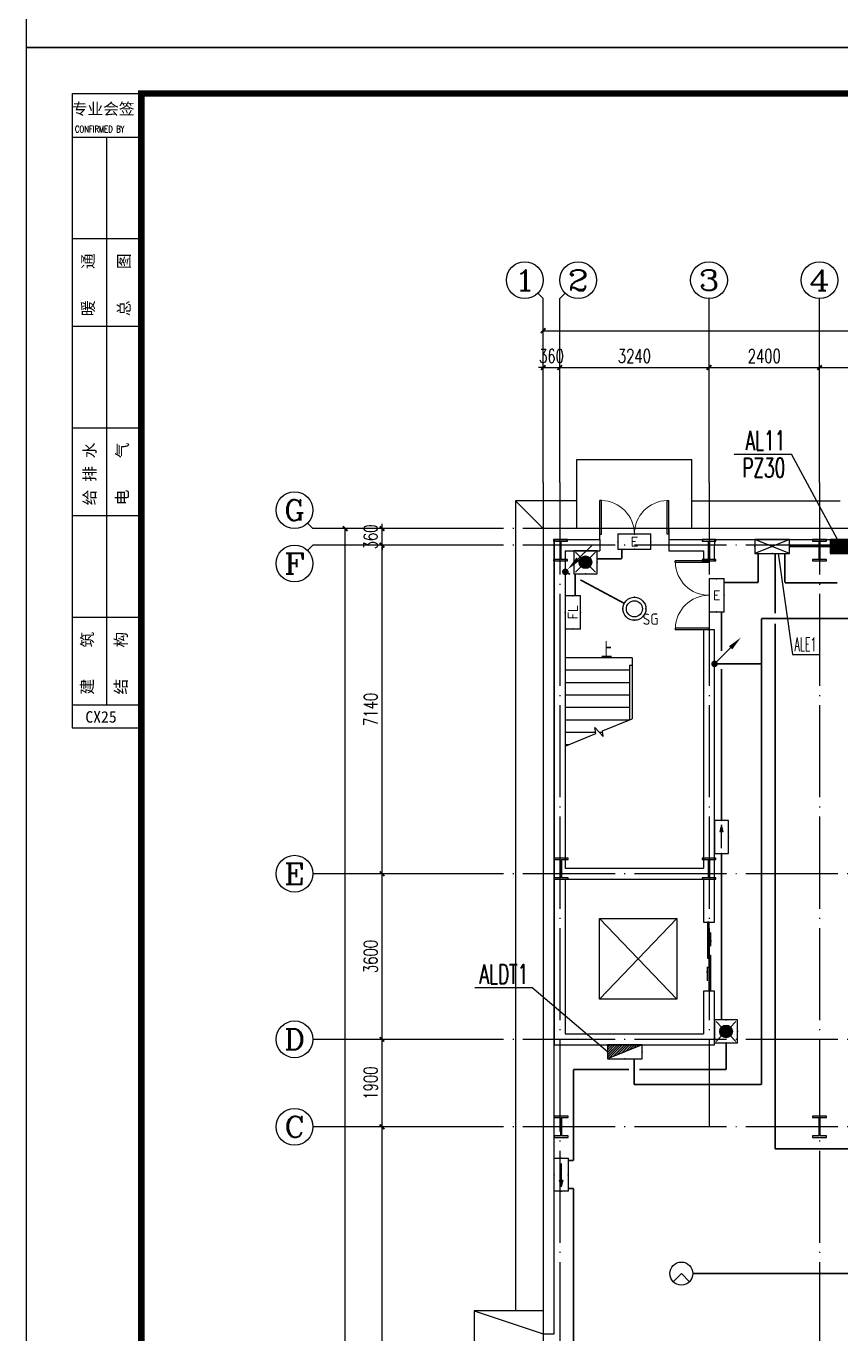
# Model space of a CAD drawing. Extents: x -55118 to 386282, y -631686 to -470886.
# Drawn here: x -34118 to -16428, y -600240 to -571821 of the extents above; entities that cross this region are included whole.
import ezdxf
from ezdxf.enums import TextEntityAlignment as Align

# ---------------------------------------------------------------- set-up
doc = ezdxf.new("R2010")
doc.units = 0
doc.header["$LTSCALE"] = 1000
doc.header["$MEASUREMENT"] = 0
doc.linetypes.add('DOTE', pattern=[2.42, 2, -0.2, 0.02, -0.2])
doc.layers.get('0').update_dxf_attribs({"linetype": 'CONTINUOUS'})
doc.layers.get('Defpoints').update_dxf_attribs({"linetype": 'CONTINUOUS'})
for name, color, linetype in [('AXIS', 3, 'CONTINUOUS'), ('AXIS_TEXT', 7, 'CONTINUOUS'), ('DIM-箱柜', 7, 'CONTINUOUS'), ('DIM_SYMB', 3, 'CONTINUOUS'), ('DOTE', 253, 'DOTE'), ('EQUIP-照明', 3, 'CONTINUOUS'), ('EQUIP-箱柜', 3, 'CONTINUOUS'), ('LWIRE', 4, 'CONTINUOUS'), ('STAIR', 2, 'CONTINUOUS'), ('WALL', 6, 'CONTINUOUS'), ('WINDOW', 4, 'CONTINUOUS'), ('WIRE-照明', 4, 'CONTINUOUS'), ('勒脚', 50, 'CONTINUOUS'), ('图框', 4, 'CONTINUOUS')]:
    doc.layers.add(name, color=color, linetype=linetype)
doc.styles.add('_TCH_AXIS', font='COMPLEX', dxfattribs={"bigfont": 'GBCBIG'})
doc.styles.add('_TCH_DIM', font='SIMPLEX', dxfattribs={"bigfont": 'GBCBIG'})
doc.styles.add('_TCH_DIM_T3', font='SIMPLEX', dxfattribs={"width": 0.705882, "bigfont": 'GBCBIG'})
doc.styles.add('_TCH_LABEL', font='COMPLEX', dxfattribs={"bigfont": 'GBCBIG'})
doc.styles.add('_TEL_DIM', font='SIMPLEX', dxfattribs={"width": 0.8, "height": 3.5, "bigfont": 'HZTXT'})
doc.styles.add('COMPLEX', font='COMPLEX')
doc.styles.add('iIcon2', font='')
doc.styles.add('MIMI-TKWZ', font='romanc.shx', dxfattribs={"width": 0.75, "oblique": 15, "bigfont": 'bigfont.shx'})
doc.styles.get("Standard").update_dxf_attribs({"font": 'GBENOR', "bigfont": 'GBCBIG'})
doc.styles.get('iIcon2').set_extended_font_data('SimSun')
doc.dimstyles.new('_TCH_ARCH&&100', dxfattribs={"dimtxt": 297.5, "dimasz": 100, "dimexe": 250, "dimexo": 300, "dimgap": 100, "dimtad": 1, "dimdec": 0, "dimzin": 0, "dimdsep": 46, "dimtxsty": '_TCH_DIM_T3', "dimblk": 'ARCHTICK', "dimcen": 0.09, "dimclrt": 7, "dimazin": 2, "dimtfac": 1, "dimtdec": 0, "dimtix": 1, "dimtmove": 2, "dimatfit": 3, "dimfxl": 0, "dimtolj": 1, "dimtzin": 0, "dimarcsym": 0})

# ---------------------------------------------------------------- blocks, each defined once
blk = doc.blocks.new('钢柱')
blk.add_hatch(color=256).paths.add_polyline_path([(4275, 9436), (4140, 9436), (4140, 9466), (4440, 9466), (4440, 9436), (4305, 9436), (4305, 9036), (4440, 9036), (4440, 9006), (4140, 9006), (4140, 9036), (4275, 9036)])
blk.add_lwpolyline([(4275, 9436), (4140, 9436), (4140, 9466), (4440, 9466), (4440, 9436), (4305, 9436), (4305, 9036), (4440, 9036), (4440, 9006), (4140, 9006), (4140, 9036), (4275, 9036), (4275, 9436), (4140, 9436)])
blk = doc.blocks.new('*X20')
at = {"color": 0}
for p, q in [((-250, 33), (-83, 200)), ((-250, 68), (-118, 200)), ((-250, 104), (-154, 200)), ((-250, 139), (-189, 200)), ((-250, 174), (-224, 200)), ((-247, 0), (-47, 200)), ((-212, 0), (-12, 200)), ((-177, 0), (23, 200)), ((-141, 0), (59, 200)), ((-106, 0), (94, 200)), ((-71, 0), (129, 200)), ((-35, 0), (165, 200)), ((0, 0), (200, 200)), ((35, 0), (235, 200)), ((71, 0), (250, 179)), ((106, 0), (250, 144)), ((141, 0), (250, 109)), ((177, 0), (250, 73)), ((212, 0), (250, 38)), ((247, 0), (250, 3))]:
    blk.add_line(p, q, dxfattribs=at)
blk = doc.blocks.new('$equip$00001421')
for p, q in [((0.75, 0.6), (-0.75, 0.6)), ((-0.75, 0.6), (-0.75, 0)), ((0.75, 0), (0.75, 0.6)), ((-0.75, 0), (0.75, 0))]:
    blk.add_line(p, q)
at = {"const_width": 0.6}
blk.add_lwpolyline([(-0.75, 0.3), (0.75, 0.3)], dxfattribs=at)
for p in [(0, 0.6), (-0.75, 0.3), (0, 0), (0.75, 0.3)]:
    blk.add_point(p)
at = {"xscale": 0.00300000000061118, "yscale": 0.00300000000061118, "zscale": 0.00300000000061118}
blk.add_blockref('*X20', (0, 0), dxfattribs=at)
at = {"style": '_TCH_LABEL', "flags": 9}
blk.add_attdef('A', (0, 0), '', height=0.00002, dxfattribs=at)
blk = doc.blocks.new('$equip$00001176')
for q in [(-0.354, -0.354), (0.354, -0.354)]:
    blk.add_line((0, 0), q)
blk.add_circle((0, 0), 0.5)
at = {"style": '_TCH_LABEL', "flags": 9}
blk.add_attdef('A', (0, 0), '', height=0.00002, dxfattribs=at)
blk = doc.blocks.new('$equip$00002604')
blk.add_hatch(color=256).paths.add_polyline_path([(0.275, 0.5, 1), (-0.274, 0.5, 1)])
for p, q in [((-0.429, 0.929), (-0.194, 0.694)), ((0.194, 0.694), (0.429, 0.929)), ((-0.429, 0.071), (-0.194, 0.306)), ((0.194, 0.306), (0.429, 0.071))]:
    blk.add_line(p, q)
at = {"const_width": 0.04}
blk.add_lwpolyline([(-0.5, 1), (-0.5, 0), (0.5, 0), (0.5, 1), (-0.5, 1), (-0.5, 0)], dxfattribs=at)
blk.add_lwpolyline([(-0.5, 1), (-0.5, 0), (0.5, 0), (0.5, 1)], close=True)
blk.add_circle((0, 0.5), 0.275)
for p in [(0, 1), (-0.5, 0.5), (0, 0), (0.5, 0.5)]:
    blk.add_point(p)
at = {"color": 7, "style": '_TEL_DIM', "flags": 1}
blk.add_attdef('A', text='', height=0.000025, dxfattribs=at).set_placement((0, 0), align=Align.MIDDLE_CENTER)
blk = doc.blocks.new('$equip$00002540')
blk.add_hatch(color=256).paths.add_polyline_path([(0.24, 0.372), (0.24, 0.228), (0.528, 0.3)])
for p, q in [((-0.72, 0.6), (-0.72, 0)), ((0.72, 0.6), (-0.72, 0.6)), ((0.72, 0), (0.72, 0.6)), ((-0.72, 0), (0.72, 0)), ((0.24, 0.372), (0.24, 0.228)), ((0.528, 0.3), (0.24, 0.372)), ((0.24, 0.228), (0.528, 0.3))]:
    blk.add_line(p, q)
at = {"color": 7}
blk.add_line((-0.48, 0.3), (0.48, 0.3), dxfattribs=at)
at = {"const_width": 0.04}
blk.add_lwpolyline([(-0.72, 0.6), (-0.72, 0), (0.72, 0), (0.72, 0.6), (-0.72, 0.6), (-0.72, 0)], dxfattribs=at)
for p in [(0, 0.6), (-0.72, 0.3), (0, 0), (0.72, 0.3)]:
    blk.add_point(p)
at = {"color": 7, "style": '_TEL_DIM', "flags": 1}
blk.add_attdef('A', text='', height=0.00002, dxfattribs=at).set_placement((0, 0), align=Align.MIDDLE_CENTER)
blk = doc.blocks.new('$equip$00002534')
for p, q in [((-0.72, 0.66), (-0.72, 0)), ((0.72, 0.66), (-0.72, 0.66)), ((0.72, 0), (0.72, 0.66)), ((-0.72, 0), (0.72, 0))]:
    blk.add_line(p, q)
at = {"const_width": 0.04}
blk.add_lwpolyline([(-0.72, 0.66), (-0.72, 0), (0.72, 0), (0.72, 0.66), (-0.72, 0.66), (-0.72, 0)], dxfattribs=at)
for p in [(0, 0.66), (-0.72, 0.33), (0, 0), (0.72, 0.33)]:
    blk.add_point(p)
at = {"color": 7, "style": '_TEL_DIM'}
blk.add_attdef('$TEXT$', text='', height=0.4, dxfattribs=at).set_placement((0, 0.33), align=Align.MIDDLE_CENTER)
at = {"color": 7, "style": '_TEL_DIM', "flags": 1}
blk.add_attdef('A', text='', height=0.00002, dxfattribs=at).set_placement((0, 0), align=Align.MIDDLE_CENTER)
blk = doc.blocks.new('*X29')
at = {"color": 0}
for p, q in [((35, 0), (226, 190)), ((-247, 0), (-246, 2)), ((-212, 0), (-187, 25)), ((-177, 0), (-128, 49)), ((-141, 0), (-69, 72)), ((-106, 0), (-10, 96)), ((-71, 0), (49, 120)), ((-35, 0), (108, 143)), ((0, 0), (167, 167)), ((71, 0), (250, 179)), ((106, 0), (250, 144)), ((141, 0), (250, 109)), ((177, 0), (250, 73)), ((212, 0), (250, 38)), ((247, 0), (250, 3))]:
    blk.add_line(p, q, dxfattribs=at)
blk = doc.blocks.new('$equip$00001425')
for p, q in [((-0.75, 0), (0.75, 0.6)), ((0.75, 0.6), (-0.75, 0.6)), ((-0.75, 0.6), (-0.75, 0)), ((0.75, 0), (0.75, 0.6)), ((-0.75, 0), (0.75, 0))]:
    blk.add_line(p, q)
for p in [(0, 0.6), (-0.75, 0.3), (0, 0), (0.75, 0.3)]:
    blk.add_point(p)
blk.add_solid([(-0.75, 0), (0.75, 0), (0.75, 0.6)])
at = {"xscale": 0.00300000000061118, "yscale": 0.00300000000061118, "zscale": 0.00300000000061118}
blk.add_blockref('*X29', (0, 0), dxfattribs=at)
at = {"style": '_TCH_LABEL', "flags": 9}
blk.add_attdef('A', (0, 0), '', height=0.00002, dxfattribs=at)
blk = doc.blocks.new('$TelecSys$00000079')
for p, q in [((0.7, 0.7), (0, 0)), ((0.104, 0.104), (0.104, 0.104)), ((-0.104, -0.104), (-0.104, -0.104))]:
    blk.add_line(p, q)
at = {"const_width": 0.142}
blk.add_lwpolyline([(-0.071, 0, 1), (0.071, 0, 1)], format="xyb", close=True, dxfattribs=at)
blk.add_solid([(0.63, 0.77), (0.77, 0.63), (1.15, 1.15)])
at = {"width": 0.8, "flags": 9}
blk.add_attdef('A', (0, 0), '', height=0.00002, dxfattribs=at)
blk = doc.blocks.new('_ArchTick')
at = {"color": 0, "linetype": 'ByBlock', "const_width": 0.4}
blk.add_lwpolyline([(-0.5, -0.5), (0.5, 0.5)], dxfattribs=at)
blk = doc.blocks.new('*D149')
at = {"layer": 'AXIS', "color": 0, "lineweight": -2}
for p, q in [((-22890, -581440), (-22890, -578990)), ((-22530, -581440), (-22530, -578990)), ((-22890, -579240), (-22990, -579240)), ((-22890, -579240), (-22530, -579240)), ((-22530, -579240), (-22430, -579240))]:
    blk.add_line(p, q, dxfattribs=at)
at = {"layer": 'Defpoints', "color": 0}
for p in [(-22530, -579240), (-22890, -581740), (-22530, -581740)]:
    blk.add_point(p, dxfattribs=at)
at = {"layer": 'AXIS', "color": 0, "lineweight": -2, "xscale": 100, "yscale": 100, "zscale": 100}
blk.add_blockref('_ArchTick', (-22890, -579240), dxfattribs=at)
at = {"layer": 'AXIS', "color": 0, "lineweight": -2, "xscale": 100, "yscale": 100, "zscale": 100, "rotation": 180}
blk.add_blockref('_ArchTick', (-22530, -579240), dxfattribs=at)
at = {"layer": 'AXIS', "color": 7, "insert": (-22710, -578991), "char_height": 297.5, "attachment_point": 5, "style": '_TCH_DIM_T3'}
blk.add_mtext('\\A1;360', dxfattribs=at)
blk = doc.blocks.new('*D150')
at = {"layer": 'AXIS', "color": 0, "lineweight": -2}
for p, q in [((-22530, -581440), (-22530, -578990)), ((-19290, -581440), (-19290, -578990)), ((-22530, -579240), (-19290, -579240))]:
    blk.add_line(p, q, dxfattribs=at)
at = {"layer": 'Defpoints', "color": 0}
for p in [(-19290, -579240), (-22530, -581740), (-19290, -581740)]:
    blk.add_point(p, dxfattribs=at)
at = {"layer": 'AXIS', "color": 0, "lineweight": -2, "xscale": 100, "yscale": 100, "zscale": 100, "rotation": 180}
blk.add_blockref('_ArchTick', (-22530, -579240), dxfattribs=at)
at = {"layer": 'AXIS', "color": 0, "lineweight": -2, "xscale": 100, "yscale": 100, "zscale": 100}
blk.add_blockref('_ArchTick', (-19290, -579240), dxfattribs=at)
at = {"layer": 'AXIS', "color": 7, "insert": (-20910, -578991), "char_height": 297.5, "attachment_point": 5, "style": '_TCH_DIM_T3'}
blk.add_mtext('\\A1;3240', dxfattribs=at)
blk = doc.blocks.new('*D151')
at = {"layer": 'AXIS', "color": 0, "lineweight": -2}
for p, q in [((-19290, -581440), (-19290, -578990)), ((-16890, -581440), (-16890, -578990)), ((-19290, -579240), (-16890, -579240))]:
    blk.add_line(p, q, dxfattribs=at)
at = {"layer": 'Defpoints', "color": 0}
for p in [(-16890, -579240), (-19290, -581740), (-16890, -581740)]:
    blk.add_point(p, dxfattribs=at)
at = {"layer": 'AXIS', "color": 0, "lineweight": -2, "xscale": 100, "yscale": 100, "zscale": 100, "rotation": 180}
blk.add_blockref('_ArchTick', (-19290, -579240), dxfattribs=at)
at = {"layer": 'AXIS', "color": 0, "lineweight": -2, "xscale": 100, "yscale": 100, "zscale": 100}
blk.add_blockref('_ArchTick', (-16890, -579240), dxfattribs=at)
at = {"layer": 'AXIS', "color": 7, "insert": (-18090, -578991), "char_height": 297.5, "attachment_point": 5, "style": '_TCH_DIM_T3'}
blk.add_mtext('\\A1;2400', dxfattribs=at)
blk = doc.blocks.new('*D152')
at = {"layer": 'AXIS', "color": 0, "lineweight": -2}
for p, q in [((-16890, -581440), (-16890, -578990)), ((-10890, -581440), (-10890, -578990)), ((-16890, -579240), (-10890, -579240))]:
    blk.add_line(p, q, dxfattribs=at)
at = {"layer": 'Defpoints', "color": 0}
for p in [(-10890, -579240), (-16890, -581740), (-10890, -581740)]:
    blk.add_point(p, dxfattribs=at)
at = {"layer": 'AXIS', "color": 0, "lineweight": -2, "xscale": 100, "yscale": 100, "zscale": 100, "rotation": 180}
blk.add_blockref('_ArchTick', (-16890, -579240), dxfattribs=at)
at = {"layer": 'AXIS', "color": 0, "lineweight": -2, "xscale": 100, "yscale": 100, "zscale": 100}
blk.add_blockref('_ArchTick', (-10890, -579240), dxfattribs=at)
at = {"layer": 'AXIS', "color": 7, "insert": (-13890, -578991), "char_height": 297.5, "attachment_point": 5, "style": '_TCH_DIM_T3'}
blk.add_mtext('\\A1;6000', dxfattribs=at)
blk = doc.blocks.new('*D166')
at = {"layer": 'AXIS', "color": 0, "lineweight": -2}
for p, q in [((-22890, -581440), (-22890, -578190)), ((55110, -581440), (55110, -578190)), ((-22890, -578440), (55110, -578440))]:
    blk.add_line(p, q, dxfattribs=at)
at = {"layer": 'Defpoints', "color": 0}
for p in [(55110, -578440), (-22890, -581740), (55110, -581740)]:
    blk.add_point(p, dxfattribs=at)
at = {"layer": 'AXIS', "color": 0, "lineweight": -2, "xscale": 100, "yscale": 100, "zscale": 100, "rotation": 180}
blk.add_blockref('_ArchTick', (-22890, -578440), dxfattribs=at)
at = {"layer": 'AXIS', "color": 0, "lineweight": -2, "xscale": 100, "yscale": 100, "zscale": 100}
blk.add_blockref('_ArchTick', (55110, -578440), dxfattribs=at)
at = {"layer": 'AXIS', "color": 7, "insert": (16110, -578191), "char_height": 297.5, "attachment_point": 5, "style": '_TCH_DIM_T3'}
blk.add_mtext('\\A1;78000', dxfattribs=at)
blk = doc.blocks.new('*D264')
at = {"layer": 'AXIS', "color": 0, "lineweight": -2}
for p, q in [((-24190, -595740), (-26640, -595740)), ((-26390, -608740), (-26390, -595740)), ((-24190, -608740), (-26640, -608740))]:
    blk.add_line(p, q, dxfattribs=at)
at = {"layer": 'Defpoints', "color": 0}
for p in [(-26390, -595740), (-23890, -595740), (-23890, -608740)]:
    blk.add_point(p, dxfattribs=at)
at = {"layer": 'AXIS', "color": 0, "lineweight": -2, "xscale": 100, "yscale": 100, "zscale": 100}
for p, rotation in [((-26390, -595740), 90), ((-26390, -608740), 270)]:
    blk.add_blockref('_ArchTick', p, dxfattribs=dict(at, rotation=rotation))
at = {"layer": 'AXIS', "color": 7, "insert": (-26639, -602240), "char_height": 297.5, "attachment_point": 5, "rotation": 90, "style": '_TCH_DIM_T3'}
blk.add_mtext('\\A1;13000', dxfattribs=at)
blk = doc.blocks.new('*D265')
at = {"layer": 'AXIS', "color": 0, "lineweight": -2}
for p, q in [((-24190, -593840), (-26640, -593840)), ((-26390, -595740), (-26390, -593840)), ((-24190, -595740), (-26640, -595740))]:
    blk.add_line(p, q, dxfattribs=at)
at = {"layer": 'Defpoints', "color": 0}
for p in [(-26390, -593840), (-23890, -593840), (-23890, -595740)]:
    blk.add_point(p, dxfattribs=at)
at = {"layer": 'AXIS', "color": 0, "lineweight": -2, "xscale": 100, "yscale": 100, "zscale": 100}
for p, rotation in [((-26390, -593840), 90), ((-26390, -595740), 270)]:
    blk.add_blockref('_ArchTick', p, dxfattribs=dict(at, rotation=rotation))
at = {"layer": 'AXIS', "color": 7, "insert": (-26639, -594790), "char_height": 297.5, "attachment_point": 5, "rotation": 90, "style": '_TCH_DIM_T3'}
blk.add_mtext('\\A1;1900', dxfattribs=at)
blk = doc.blocks.new('*D266')
at = {"layer": 'AXIS', "color": 0, "lineweight": -2}
for p, q in [((-24190, -590240), (-26640, -590240)), ((-26390, -593840), (-26390, -590240)), ((-24190, -593840), (-26640, -593840))]:
    blk.add_line(p, q, dxfattribs=at)
at = {"layer": 'Defpoints', "color": 0}
for p in [(-26390, -590240), (-23890, -590240), (-23890, -593840)]:
    blk.add_point(p, dxfattribs=at)
at = {"layer": 'AXIS', "color": 0, "lineweight": -2, "xscale": 100, "yscale": 100, "zscale": 100}
for p, rotation in [((-26390, -590240), 90), ((-26390, -593840), 270)]:
    blk.add_blockref('_ArchTick', p, dxfattribs=dict(at, rotation=rotation))
at = {"layer": 'AXIS', "color": 7, "insert": (-26639, -592040), "char_height": 297.5, "attachment_point": 5, "rotation": 90, "style": '_TCH_DIM_T3'}
blk.add_mtext('\\A1;3600', dxfattribs=at)
blk = doc.blocks.new('*D267')
at = {"layer": 'AXIS', "color": 0, "lineweight": -2}
for p, q in [((-24190, -583100), (-26640, -583100)), ((-26390, -590240), (-26390, -583100)), ((-24190, -590240), (-26640, -590240))]:
    blk.add_line(p, q, dxfattribs=at)
at = {"layer": 'Defpoints', "color": 0}
for p in [(-26390, -583100), (-23890, -583100), (-23890, -590240)]:
    blk.add_point(p, dxfattribs=at)
at = {"layer": 'AXIS', "color": 0, "lineweight": -2, "xscale": 100, "yscale": 100, "zscale": 100}
for p, rotation in [((-26390, -583100), 90), ((-26390, -590240), 270)]:
    blk.add_blockref('_ArchTick', p, dxfattribs=dict(at, rotation=rotation))
at = {"layer": 'AXIS', "color": 7, "insert": (-26639, -586670), "char_height": 297.5, "attachment_point": 5, "rotation": 90, "style": '_TCH_DIM_T3'}
blk.add_mtext('\\A1;7140', dxfattribs=at)
blk = doc.blocks.new('*D268')
at = {"layer": 'AXIS', "color": 0, "lineweight": -2}
for p, q in [((-24190, -582740), (-26640, -582740)), ((-26390, -582740), (-26390, -582640)), ((-26390, -583100), (-26390, -582740)), ((-24190, -583100), (-26640, -583100)), ((-26390, -583100), (-26390, -583200))]:
    blk.add_line(p, q, dxfattribs=at)
at = {"layer": 'Defpoints', "color": 0}
for p in [(-26390, -582740), (-23890, -582740), (-23890, -583100)]:
    blk.add_point(p, dxfattribs=at)
at = {"layer": 'AXIS', "color": 0, "lineweight": -2, "xscale": 100, "yscale": 100, "zscale": 100}
for p, rotation in [((-26390, -582740), 270), ((-26390, -583100), 90)]:
    blk.add_blockref('_ArchTick', p, dxfattribs=dict(at, rotation=rotation))
at = {"layer": 'AXIS', "color": 7, "insert": (-26639, -582920), "char_height": 297.5, "attachment_point": 5, "rotation": 90, "style": '_TCH_DIM_T3'}
blk.add_mtext('\\A1;360', dxfattribs=at)
blk = doc.blocks.new('*D269')
at = {"layer": 'AXIS', "color": 0, "lineweight": -2}
for p, q in [((-24190, -582740), (-27440, -582740)), ((-27190, -621740), (-27190, -582740)), ((-24190, -621740), (-27440, -621740))]:
    blk.add_line(p, q, dxfattribs=at)
at = {"layer": 'Defpoints', "color": 0}
for p in [(-27190, -582740), (-23890, -582740), (-23890, -621740)]:
    blk.add_point(p, dxfattribs=at)
at = {"layer": 'AXIS', "color": 0, "lineweight": -2, "xscale": 100, "yscale": 100, "zscale": 100}
for p, rotation in [((-27190, -582740), 90), ((-27190, -621740), 270)]:
    blk.add_blockref('_ArchTick', p, dxfattribs=dict(at, rotation=rotation))
at = {"layer": 'AXIS', "color": 7, "insert": (-27439, -602240), "char_height": 297.5, "attachment_point": 5, "rotation": 90, "style": '_TCH_DIM_T3'}
blk.add_mtext('\\A1;39000', dxfattribs=at)
blk = doc.blocks.new('$DorLib2D$00000002')
for p, q in [((-0.5, 0), (-0.5, 0.4875)), ((-0.475, 0.4875), (-0.5, 0.4875)), ((-0.475, 0), (-0.475, 0.4875)), ((0.475, 0), (0.475, 0.4875)), ((0.475, 0.4875), (0.5, 0.4875)), ((0.5, 0), (0.5, 0.4875)), ((-0.5, 0), (-0.475, 0)), ((0.5, 0), (0.475, 0))]:
    blk.add_line(p, q)
at = {"lineweight": 13}
for centre, start, end in [((-0.4875, 0), 0, 88.53072), ((0.4875, 0), 91.46928, 180)]:
    blk.add_arc(centre, 0.4875, start, end, dxfattribs=at)
blk = doc.blocks.new('$DorLib2D$00000131')
at = {"color": 0, "linetype": 'Continuous'}
for p, q in [((0.15, 0.125), (0.232, 0.197)), ((0.232, 0.197), (0.232, 0.125)), ((-0.5, 0.125), (-0.5, 0)), ((0.019, 0.125), (-0.5, 0.125)), ((-0.5, 0), (0.019, 0)), ((-0.024, 0), (0.5, 0)), ((-0.024, -0.125), (-0.024, 0)), ((0.019, 0), (0.019, 0.125)), ((0.35, 0.125), (0.15, 0.125)), ((0.5, 0), (0.5, -0.125)), ((-0.35, -0.125), (-0.15, -0.125)), ((-0.232, -0.197), (-0.232, -0.125)), ((-0.15, -0.125), (-0.232, -0.197)), ((0.5, -0.125), (-0.024, -0.125))]:
    blk.add_line(p, q, dxfattribs=at)
blk = doc.blocks.new('_AXISO')
blk.add_circle((0, 0), 0.5)
at = {"layer": 'AXIS_TEXT', "style": 'COMPLEX', "width": 1.041667}
blk.add_attdef('A', text='', height=0.56, dxfattribs=at).set_placement((-0.25, -0.28), (0.25, -0.28), align=Align.FIT)
blk = doc.blocks.new('$equip$00001186')
for radius in [0.5, 0.35]:
    blk.add_circle((0, 0), radius)
at = {"flags": 9}
blk.add_attdef('A', (0, 0), '', height=0.00002, dxfattribs=at)
blk = doc.blocks.new('$equip_U$00000073(PC-201510250959)')
for p in [(-0.5, 0), (0, 0.5), (0.5, 0), (0, -0.5)]:
    blk.add_point(p)
blk.add_blockref('$equip$00001186', (0, 0))
blk.add_text('SG', height=0.49).set_placement((0.359, -0.695))
at = {"color": 7, "style": '_TEL_DIM', "flags": 1}
for tag in ['A', 'REMARK']:
    blk.add_attdef(tag, text='', height=0.00002, dxfattribs=at).set_placement((0, 0), align=Align.MIDDLE_CENTER)
blk = doc.blocks.new('$equip_U$00000079(WIN-20140614TSD)')
for p in [(0, 0.5), (0.5, 0), (-0.5, 0), (0, -0.5)]:
    blk.add_point(p)
blk.add_blockref('$equip_U$00000073(PC-201510250959)', (0, 0))
at = {"color": 7, "style": '_TEL_DIM', "flags": 1}
for tag in ['A', 'REMARK']:
    blk.add_attdef(tag, text='', height=0.00002, dxfattribs=at).set_placement((0, 0), align=Align.MIDDLE_CENTER)
blk = doc.blocks.new('$equip_U$00000075(PC-20171121YKRW)')
blk.add_blockref('$equip_U$00000079(WIN-20140614TSD)', (0, 0))
at = {"color": 7, "style": '_TEL_DIM', "flags": 1}
for tag in ['A', 'REMARK']:
    blk.add_attdef(tag, text='', height=0.00002, dxfattribs=at).set_placement((0, 0), align=Align.MIDDLE_CENTER)
blk = doc.blocks.new('$equip_U$00000076(PC-20180507ZYDA)')
for p in [(0, 0.5), (0.5, 0), (-0.5, 0), (0, -0.5)]:
    blk.add_point(p)
blk.add_blockref('$equip_U$00000075(PC-20171121YKRW)', (0, 0))
at = {"color": 7, "style": '_TEL_DIM', "flags": 1}
for tag in ['A', 'REMARK']:
    blk.add_attdef(tag, text='', height=0.00002, dxfattribs=at).set_placement((0, 0), align=Align.MIDDLE_CENTER)
blk = doc.blocks.new('$equip$00001424')
for p, q in [((-0.75, 0), (0.75, 0.6)), ((-0.75, 0.6), (0.75, 0)), ((0.75, 0.6), (-0.75, 0.6)), ((-0.75, 0.6), (-0.75, 0)), ((0.75, 0), (0.75, 0.6)), ((-0.75, 0), (0.75, 0))]:
    blk.add_line(p, q)
for p in [(0, 0.6), (-0.75, 0.3), (0, 0), (0.75, 0.3)]:
    blk.add_point(p)
at = {"style": '_TCH_LABEL', "flags": 9}
blk.add_attdef('A', (0, 0), '', height=0.00002, dxfattribs=at)
blk = doc.blocks.new('$TelecSys$00000078')
for p, q in [((1.15, 1.15), (0.55, 0.55)), ((0.104, 0.104), (0.104, 0.104)), ((-0.104, -0.104), (-0.104, -0.104))]:
    blk.add_line(p, q)
at = {"const_width": 0.142}
blk.add_lwpolyline([(-0.071, 0, 1), (0.071, 0, 1)], format="xyb", close=True, dxfattribs=at)
blk.add_solid([(0.62, 0.48), (0.48, 0.62), (0.1, 0.1)])
at = {"width": 0.8, "flags": 9}
blk.add_attdef('A', (0, 0), '', height=0.00002, dxfattribs=at)
blk = doc.blocks.new('jhyfty')
at = {"layer": '图框'}
for p, q in [((672751, 164110), (674251, 164110)), ((672751, 164110), (672751, 150826)), ((672751, 163165), (674251, 163165)), ((672751, 160958), (674251, 160958)), ((672751, 159052), (674251, 159052)), ((672751, 156846), (674251, 156846)), ((672751, 154939), (674251, 154939)), ((672751, 152733), (674251, 152733)), ((672751, 150826), (674251, 150826)), ((672751, 150826), (672751, 150326)), ((672751, 150326), (674251, 150326))]:
    blk.add_line(p, q, dxfattribs=at)
blk.add_lwpolyline([(671751, 105710), (776851, 105710), (776851, 165110), (671751, 165110)], close=True, dxfattribs=at)
at = {"layer": '图框', "const_width": 140}
blk.add_lwpolyline([(674251, 164110), (775851, 164110), (775851, 106710), (674251, 106710)], close=True, dxfattribs=at)
at = {"layer": '图框'}
blk.add_lwpolyline([(673501, 150826), (673501, 163165)], dxfattribs=at)
at = {"layer": '图框', "style": 'iIcon2'}
for s, p in [('专业会签', (672740, 163652)), ('CX25', (673036, 150438))]:
    blk.add_text(s, height=250, dxfattribs=at).set_placement(p)
at = {"layer": '图框', "style": 'MIMI-TKWZ', "width": 0.75}
blk.add_text('CONFIRMED BY', height=145, dxfattribs=at).set_placement((672810, 163266))
at = {"layer": '图框', "style": 'iIcon2'}
for s, p in [('暖    通', (673220, 159274)), ('总    图', (673998, 159274)), ('给 排 水', (673254, 155162)), ('电    气', (673961, 155162)), ('建    筑', (673202, 151049)), ('结    构', (673933, 151049))]:
    blk.add_text(s, height=250, rotation=90, dxfattribs=at).set_placement(p)

msp = doc.modelspace()

# ---------------------------------------------------------------- linework, layer by layer
for p, q in [((-21670.6, -591215.3), (-19986.2, -592969.4)), ((-19986.2, -591215.3), (-21670.6, -592969.4))]:
    msp.add_line(p, q)
msp.add_lwpolyline([(-21670.6, -591215.3), (-19986.2, -591215.3), (-19986.2, -592969.4), (-21670.6, -592969.4)], close=True)
at = {"layer": 'AXIS'}
for p, q in [((-23007.3, -577623), (-22890.1, -577740.1)), ((-22890.1, -581740.1), (-22890.1, -577740.1)), ((-22413, -577623), (-22530.1, -577740.1)), ((-22530.1, -581740.1), (-22530.1, -577740.1)), ((-19290.1, -581740.1), (-19290.1, -577740.1)), ((-16890.1, -581740.1), (-16890.1, -577740.1)), ((-28007.3, -582623), (-27890.1, -582740.1)), ((-23890.1, -582740.1), (-27890.1, -582740.1)), ((-28007.3, -583217.3), (-27890.1, -583100.1)), ((-23890.1, -583100.1), (-27890.1, -583100.1)), ((-23890.1, -590240.1), (-27890.1, -590240.1)), ((-23890.1, -593840.1), (-27890.1, -593840.1)), ((-23890.1, -595740.1), (-27890.1, -595740.1))]:
    msp.add_line(p, q, dxfattribs=at)
at = {"layer": 'DIM-箱柜', "color": 4}
for p, q in [((-18741.7, -581121.7), (-17500.8, -581121.7)), ((-16498.6, -582980.1), (-17500.8, -581121.7)), ((-24375.5, -592714.9), (-23134.6, -592714.9)), ((-21494.9, -594110.1), (-23134.6, -592714.9))]:
    msp.add_line(p, q, dxfattribs=at)
at = {"layer": 'DIM-箱柜'}
for p, q in [((-17788.3, -583280.1), (-17474.8, -585475)), ((-17474.8, -585475), (-16879.8, -585475))]:
    msp.add_line(p, q, dxfattribs=at)
at = {"layer": 'DIM_SYMB'}
msp.add_lwpolyline([(-21685.1, -585077.6, 0, 0, 0), (-21685.1, -586132.1, 80, 0, 0), (-21685.1, -586432.1, 0, 0, 0)], format="xyseb", dxfattribs=at)
at = {"layer": 'DOTE', "linetype": 'DOTE'}
for p, q in [((-22890.1, -581740.1), (-22890.1, -622740.1)), ((-22530.1, -581740.1), (-22530.1, -622740.1)), ((-19290.1, -581740.1), (-19290.1, -595740.1)), ((-16890.1, -581740.1), (-16890.1, -622740.1)), ((56109.9, -582740.1), (-23890.1, -582740.1)), ((56109.9, -583100.1), (-23890.1, -583100.1)), ((56109.9, -590240.1), (-23890.1, -590240.1)), ((56109.9, -593840.1), (-23890.1, -593840.1)), ((56109.9, -595740.1), (-23890.1, -595740.1))]:
    msp.add_line(p, q, dxfattribs=at)
at = {"layer": 'STAIR'}
for p, q in [((-22410.1, -585550.1), (-22410.1, -587467.1)), ((-20960.1, -585550.1), (-22410.1, -585550.1)), ((-21020.1, -585715.1), (-21020.1, -586897.7)), ((-20960.1, -585715.1), (-21020.1, -585715.1)), ((-20960.1, -585550.1), (-20960.1, -585715.1)), ((-20960.1, -585715.1), (-20960.1, -586873.1)), ((-20960.1, -585715.1), (-20960.1, -586873.1)), ((-21020.1, -585820.1), (-22410.1, -585820.1)), ((-21020.1, -586090.1), (-22410.1, -586090.1)), ((-21020.1, -586360.1), (-22410.1, -586360.1)), ((-21020.1, -586630.1), (-22410.1, -586630.1)), ((-21026.1, -586900.1), (-22410.1, -586900.1)), ((-21749.8, -587196.6), (-21766.9, -587062.7)), ((-21766.9, -587062.7), (-21586, -587261.7)), ((-21602, -587136.1), (-20960.1, -586873.1)), ((-21586, -587261.7), (-21602, -587136.1)), ((-21753.2, -587170.1), (-22410.1, -587170.1)), ((-22410.1, -587467.1), (-21749.8, -587196.6)), ((-21597.7, -587170.1), (-21669.2, -587170.1)), ((-22344.2, -587440.1), (-22410.1, -587440.1))]:
    msp.add_line(p, q, dxfattribs=at)
at = {"layer": 'WALL'}
for p, q in [((-22890.1, -582740.1), (-22890.1, -600240.1)), ((-21660.1, -582740.1), (-22890.1, -582740.1)), ((-21660.1, -582980.1), (-21660.1, -582740.1)), ((-19290.1, -582740.1), (-20160.1, -582740.1)), ((-20160.1, -582740.1), (-20160.1, -582980.1)), ((-15890.1, -582740.1), (-19290.1, -582740.1)), ((-22650.1, -600240.1), (-22650.1, -582980.1)), ((-22650.1, -582980.1), (-21660.1, -582980.1)), ((-22650.1, -582980.1), (-22650.1, -590240.1)), ((-22650.1, -582980.1), (-21660.1, -582980.1)), ((-21660.1, -582980.1), (-21660.1, -583220.1)), ((-20160.1, -582980.1), (-19410.1, -582980.1)), ((-20160.1, -582980.1), (-19410.1, -582980.1)), ((-20160.1, -582980.1), (-20160.1, -583220.1)), ((-19410.1, -582980.1), (-19410.1, -582980.1)), ((-19170.1, -582980.1), (-19170.1, -583100.1)), ((-19170.1, -582980.1), (-15890.1, -582980.1)), ((-19170.1, -583440.1), (-19170.1, -583100.1)), ((-22410.1, -583220.1), (-22410.1, -590120.1)), ((-22410.1, -583220.1), (-21660.1, -583220.1)), ((-20160.1, -583220.1), (-19410.1, -583220.1)), ((-19410.1, -583220.1), (-19410.1, -583440.1)), ((-19410.1, -583440.1), (-19170.1, -583440.1)), ((-19170.1, -584940.1), (-19410.1, -584940.1)), ((-19410.1, -584940.1), (-19410.1, -590120.1)), ((-19170.1, -590240.1), (-19170.1, -584940.1)), ((-22650.1, -590240.1), (-22650.1, -593960.1)), ((-22410.1, -590120.1), (-19410.1, -590120.1)), ((-19170.1, -591290.1), (-19170.1, -590240.1)), ((-22410.1, -590360.1), (-19410.1, -590360.1)), ((-22410.1, -590360.1), (-22410.1, -593720.1)), ((-19410.1, -590360.1), (-19410.1, -591290.1)), ((-19410.1, -591290.1), (-19170.1, -591290.1)), ((-19170.1, -592790.1), (-19410.1, -592790.1)), ((-19410.1, -592790.1), (-19410.1, -593720.1)), ((-19170.1, -593960.1), (-19170.1, -592790.1)), ((-22650.1, -593960.1), (-19170.1, -593960.1)), ((-22410.1, -593720.1), (-19410.1, -593720.1)), ((-22890.1, -600240.1), (-22650.1, -600240.1))]:
    msp.add_line(p, q, dxfattribs=at)
at = {"layer": 'WINDOW'}
msp.add_line((-20160.1, -582740.1), (-21660.1, -582740.1), dxfattribs=at)
at = {"layer": 'WIRE-照明', "linetype": 'Continuous', "const_width": 35}
for points in [[(-17541.6, -583130.1), (-16661.5, -583130.1)], [(-21722.1, -583394.5), (-21186, -583394.5)], [(-21186, -583394.5), (-21186, -583190.1)], [(-18221.9, -583908.4), (-18221.9, -583280.1)], [(-17855.9, -584583.5), (-17855.9, -583280.1)], [(-17641.3, -583916.7), (-17641.3, -583280.1)], [(-22410.1, -583678.9), (-22307.9, -583733.7)], [(-22195.4, -584200.3), (-22195.4, -583720.1)], [(-22082.9, -583854.4), (-21130.5, -584364.9)], [(-18960.1, -583908.4), (-18221.9, -583908.4)], [(-16506.9, -583916.7), (-17641.3, -583916.7)], [(-19020.1, -585403.2), (-19020.1, -584550.1)], [(29581.5, -584696), (-18150.4, -584696)], [(-18150.4, -584696), (-18150.4, -594822)], [(-17855.9, -596220.1), (-17855.9, -584808.5)], [(-19170.1, -585679.8), (-18150.4, -585679.8)], [(-19020.1, -588294.2), (-19020.1, -585792.3)], [(-19020.1, -589083.9), (-19020.1, -588201.4)], [(-19020.1, -589803.9), (-19020.1, -593419)], [(-18920.1, -593919), (-18920.1, -594495.8)], [(-20915.5, -594822), (-20915.5, -594260.1)], [(-22234.6, -594495.8), (-22234.6, -596474.8)], [(-21028, -594495.8), (-22234.6, -594495.8)], [(-18920.1, -594495.8), (-20803, -594495.8)], [(-18150.4, -594822), (-20915.5, -594822)], [(-14002.6, -596220.1), (-17855.9, -596220.1)], [(-22234.6, -596474.8), (-22350.1, -596474.8)], [(-22350.1, -597081.8), (-22229.9, -597081.8)], [(-22229.9, -597081.8), (-22229.9, -601921.9)], [(-19640.1, -598930.1), (-14140.1, -598930.1)]]:
    msp.add_lwpolyline(points, dxfattribs=at)
at = {"layer": '勒脚'}
for p, q in [((-22160.1, -582740.1), (-22160.1, -581240.1)), ((-22160.1, -581240.1), (-19660.1, -581240.1)), ((-19660.1, -582740.1), (-19660.1, -581240.1)), ((-22160.1, -582140.1), (-23490.1, -582140.1)), ((-23490.1, -582140.1), (-23490.1, -599740.1)), ((-23490.1, -582140.1), (-22890.1, -582740.1)), ((-19660.1, -582140.1), (-16443.4, -582140.1)), ((-22890.1, -599740.1), (-24390.1, -599740.1)), ((-24390.1, -599740.1), (-24390.1, -604740.1)), ((-24390.1, -599740.1), (-22890.1, -600240.1))]:
    msp.add_line(p, q, dxfattribs=at)
at = {"layer": '图框'}
msp.add_lwpolyline([(-34117.5, -572285.5), (70982.5, -572285.5), (70982.5, -512885.5), (-34117.5, -512885.5)], close=True, dxfattribs=at)

# ---------------------------------------------------------------- block references
at = {"xscale": -1, "rotation": 180}
for p in [(-26804.8, -573973.8), (-23579.8, -573973.8), (-21179.8, -573973.8), (-26789.8, -580893.8), (-23579.8, -580893.8), (-26789.8, -586503.8), (-21179.8, -586503.8)]:
    msp.add_blockref('钢柱', p, dxfattribs=at)
at = {"layer": 'AXIS'}
ref = msp.add_blockref('_AXISO', (-23290.1, -577340.1), dxfattribs=dict(at, xscale=800, yscale=800, zscale=800))
ref.add_attrib('A', '1', dxfattribs={"layer": 'AXIS_TEXT', "height": 452.5, "style": '_TCH_AXIS', "width": 2.333333}).set_placement((-23516.4, -577566.4), (-23063.9, -577566.4), align=Align.FIT)
ref = msp.add_blockref('_AXISO', (-22130.1, -577340.1), dxfattribs=dict(at, xscale=800, yscale=800, zscale=800))
ref.add_attrib('A', '2', dxfattribs={"layer": 'AXIS_TEXT', "height": 452.5, "style": '_TCH_AXIS', "width": 1.5}).set_placement((-22356.4, -577566.4), (-21903.9, -577566.4), align=Align.FIT)
ref = msp.add_blockref('_AXISO', (-19290.1, -577340.1), dxfattribs=dict(at, xscale=800, yscale=800, zscale=800))
ref.add_attrib('A', '3', dxfattribs={"layer": 'AXIS_TEXT', "height": 452.5, "style": '_TCH_AXIS', "width": 1.5}).set_placement((-19516.4, -577566.4), (-19063.9, -577566.4), align=Align.FIT)
ref = msp.add_blockref('_AXISO', (-16890.1, -577340.1), dxfattribs=dict(at, xscale=800, yscale=800, zscale=800))
ref.add_attrib('A', '4', dxfattribs={"layer": 'AXIS_TEXT', "height": 452.5, "style": '_TCH_AXIS', "width": 1.3125}).set_placement((-17116.4, -577566.4), (-16663.9, -577566.4), align=Align.FIT)
ref = msp.add_blockref('_AXISO', (-28290.1, -582340.1), dxfattribs=dict(at, xscale=800, yscale=800, zscale=800))
ref.add_attrib('A', 'G', dxfattribs={"layer": 'AXIS_TEXT', "height": 452.5, "style": '_TCH_AXIS', "width": 1.166667}).set_placement((-28516.4, -582566.4), (-28063.9, -582566.4), align=Align.FIT)
ref = msp.add_blockref('_AXISO', (-28290.1, -583500.1), dxfattribs=dict(at, xscale=800, yscale=800, zscale=800))
ref.add_attrib('A', 'F', dxfattribs={"layer": 'AXIS_TEXT', "height": 452.5, "style": '_TCH_AXIS', "width": 1.3125}).set_placement((-28516.4, -583726.4), (-28063.9, -583726.4), align=Align.FIT)
ref = msp.add_blockref('_AXISO', (-28290.1, -590240.1), dxfattribs=dict(at, xscale=800, yscale=800, zscale=800))
ref.add_attrib('A', 'E', dxfattribs={"layer": 'AXIS_TEXT', "height": 452.5, "style": '_TCH_AXIS', "width": 1.3125}).set_placement((-28516.4, -590466.4), (-28063.9, -590466.4), align=Align.FIT)
ref = msp.add_blockref('_AXISO', (-28290.1, -593840.1), dxfattribs=dict(at, xscale=800, yscale=800, zscale=800))
ref.add_attrib('A', 'D', dxfattribs={"layer": 'AXIS_TEXT', "height": 452.5, "style": '_TCH_AXIS', "width": 1.235294}).set_placement((-28516.4, -594066.4), (-28063.9, -594066.4), align=Align.FIT)
ref = msp.add_blockref('_AXISO', (-28290.1, -595740.1), dxfattribs=dict(at, xscale=800, yscale=800, zscale=800))
ref.add_attrib('A', 'C', dxfattribs={"layer": 'AXIS_TEXT', "height": 452.5, "style": '_TCH_AXIS', "width": 1.4}).set_placement((-28516.4, -595966.4), (-28063.9, -595966.4), align=Align.FIT)
at = {"layer": 'EQUIP-照明'}
ref = msp.add_blockref('$equip$00002534', (-20910.1, -582860.1), dxfattribs=dict(at, xscale=500, yscale=500, zscale=500, rotation=180))
ref.add_attrib('$TEXT$', 'E', dxfattribs={"layer": '0', "color": 7, "height": 200, "style": '_TEL_DIM'}).set_placement((-20910.1, -583025.1), align=Align.MIDDLE_CENTER)
at = {"layer": 'EQUIP-照明', "yscale": 500, "zscale": 500}
for name, p, xscale, rotation in [('$equip$00002604', (-22222.1, -583470.1), 500.0000000000003, 269.9999924865657), ('$equip$00002540', (-18870.1, -589443.9), 500, 89.99999999999713), ('$equip$00002604', (-18920.1, -593419), 500, 180), ('$equip$00002540', (-22350.1, -596781), -500, 90.00000000000288)]:
    msp.add_blockref(name, p, dxfattribs=dict(at, xscale=xscale, rotation=rotation))
at = {"layer": 'EQUIP-照明'}
ref = msp.add_blockref('$equip$00002534', (-19290.1, -584190.1), dxfattribs=dict(at, xscale=500, yscale=500, zscale=500, rotation=269.9999999999972))
ref.add_attrib('$TEXT$', 'E', dxfattribs={"layer": '0', "color": 7, "height": 200, "style": '_TEL_DIM'}).set_placement((-19125.1, -584190.1), align=Align.MIDDLE_CENTER)
at = {"layer": 'EQUIP-照明', "xscale": 499.9999999999998, "yscale": 500, "zscale": 500, "rotation": 89.99998998204768}
msp.add_blockref('$equip$00002534', (-22080.1, -584560.3), dxfattribs=at).add_auto_attribs({'$TEXT$': 'FL'})
at = {"layer": 'EQUIP-照明', "xscale": 500, "yscale": 500, "zscale": 500}
for name, p in [('$equip_U$00000076(PC-20180507ZYDA)', (-20910.1, -584483.1)), ('$equip$00001176', (-19890.1, -598930.1))]:
    msp.add_blockref(name, p, dxfattribs=at)
at = {"layer": 'EQUIP-箱柜', "xscale": 500, "yscale": 500, "zscale": 500}
for name, p, rotation in [('$equip$00001424', (-17916.6, -582980.1), 180), ('$equip$00001421', (-16286.5, -582980.1), 180), ('$equip$00001425', (-21119.9, -593960.1), 179.9999999999971)]:
    msp.add_blockref(name, p, dxfattribs=dict(at, rotation=rotation))
at = {"layer": 'LWIRE', "xscale": 500, "yscale": 500, "zscale": 500}
for name, p in [('$TelecSys$00000078', (-22410.1, -583678.9)), ('$TelecSys$00000079', (-19170.1, -585679.8))]:
    msp.add_blockref(name, p, dxfattribs=at)
at = {"layer": 'WALL'}
msp.add_blockref('jhyfty', (-705868.5, -737395.5), dxfattribs=at)
at = {"layer": 'WINDOW', "xscale": 1500, "zscale": 1500}
for name, p, yscale, rotation in [('$DorLib2D$00000002', (-20910.1, -582860.1), -1500, 180), ('$DorLib2D$00000002', (-19290.1, -584190.1), -1500, 269.9999999999972), ('$DorLib2D$00000131', (-19290.1, -592040.1), -240, 90)]:
    msp.add_blockref(name, p, dxfattribs=dict(at, yscale=yscale, rotation=rotation))

# ---------------------------------------------------------------- texts
at = {"layer": 'DIM-箱柜', "color": 7}
for s, height, style, width, p in [('AL11', 420, '_TEL_DIM', 0.64, (-18497.7, -581037.7)), ('PZ30', 420, '_TEL_DIM', 0.64, (-18568, -581625.7)), ('ALE1', 297.5, '_TCH_DIM_T3', 0.49827, (-17429.5, -585405)), ('ALDT1', 420, '_TEL_DIM', 0.64, (-24276.6, -592630.9))]:
    msp.add_text(s, height=height, dxfattribs=dict(at, style=style, width=width)).set_placement(p)
at = {"layer": 'DIM_SYMB', "color": 7, "style": '_TCH_DIM'}
msp.add_text('上', height=337.6, dxfattribs=at).set_placement((-21635.9, -585550.1))

# ---------------------------------------------------------------- dimensions: what is measured, and where the dimension line sits
at = {"layer": 'AXIS'}
for p1, p2, distance, text, picture, middle in [((-22890.1, -581740.1), (55109.9, -581740.1), 3300, '78000', '*D166', (16109.9, -578191.4)), ((-22890.1, -581740.1), (-22530.1, -581740.1), 2500, '360', '*D149', (-22710.1, -578991.4)), ((-22530.1, -581740.1), (-19290.1, -581740.1), 2500, '3240', '*D150', (-20910.1, -578991.4)), ((-19290.1, -581740.1), (-16890.1, -581740.1), 2500, '2400', '*D151', (-18090.1, -578991.4)), ((-16890.1, -581740.1), (-10890.1, -581740.1), 2500, '6000', '*D152', (-13890.1, -578991.4)), ((-23890.1, -583100.1), (-23890.1, -582740.1), 2500, '360', '*D268', (-26638.9, -582920.1)), ((-23890.1, -621740.1), (-23890.1, -582740.1), 3300, '39000', '*D269', (-27438.9, -602240.1)), ((-23890.1, -590240.1), (-23890.1, -583100.1), 2500, '7140', '*D267', (-26638.9, -586670.1)), ((-23890.1, -593840.1), (-23890.1, -590240.1), 2500, '3600', '*D266', (-26638.9, -592040.1)), ((-23890.1, -595740.1), (-23890.1, -593840.1), 2500, '1900', '*D265', (-26638.9, -594790.1)), ((-23890.1, -608740.1), (-23890.1, -595740.1), 2500, '13000', '*D264', (-26638.9, -602240.1))]:
    dim = msp.add_aligned_dim(p1=p1, p2=p2, distance=distance, text=text, dimstyle='_TCH_ARCH&&100', dxfattribs=at)
    dim.commit()
    dim.dimension.update_dxf_attribs({"geometry": picture, "text_midpoint": middle})

doc.saveas('drawing.dxf')
